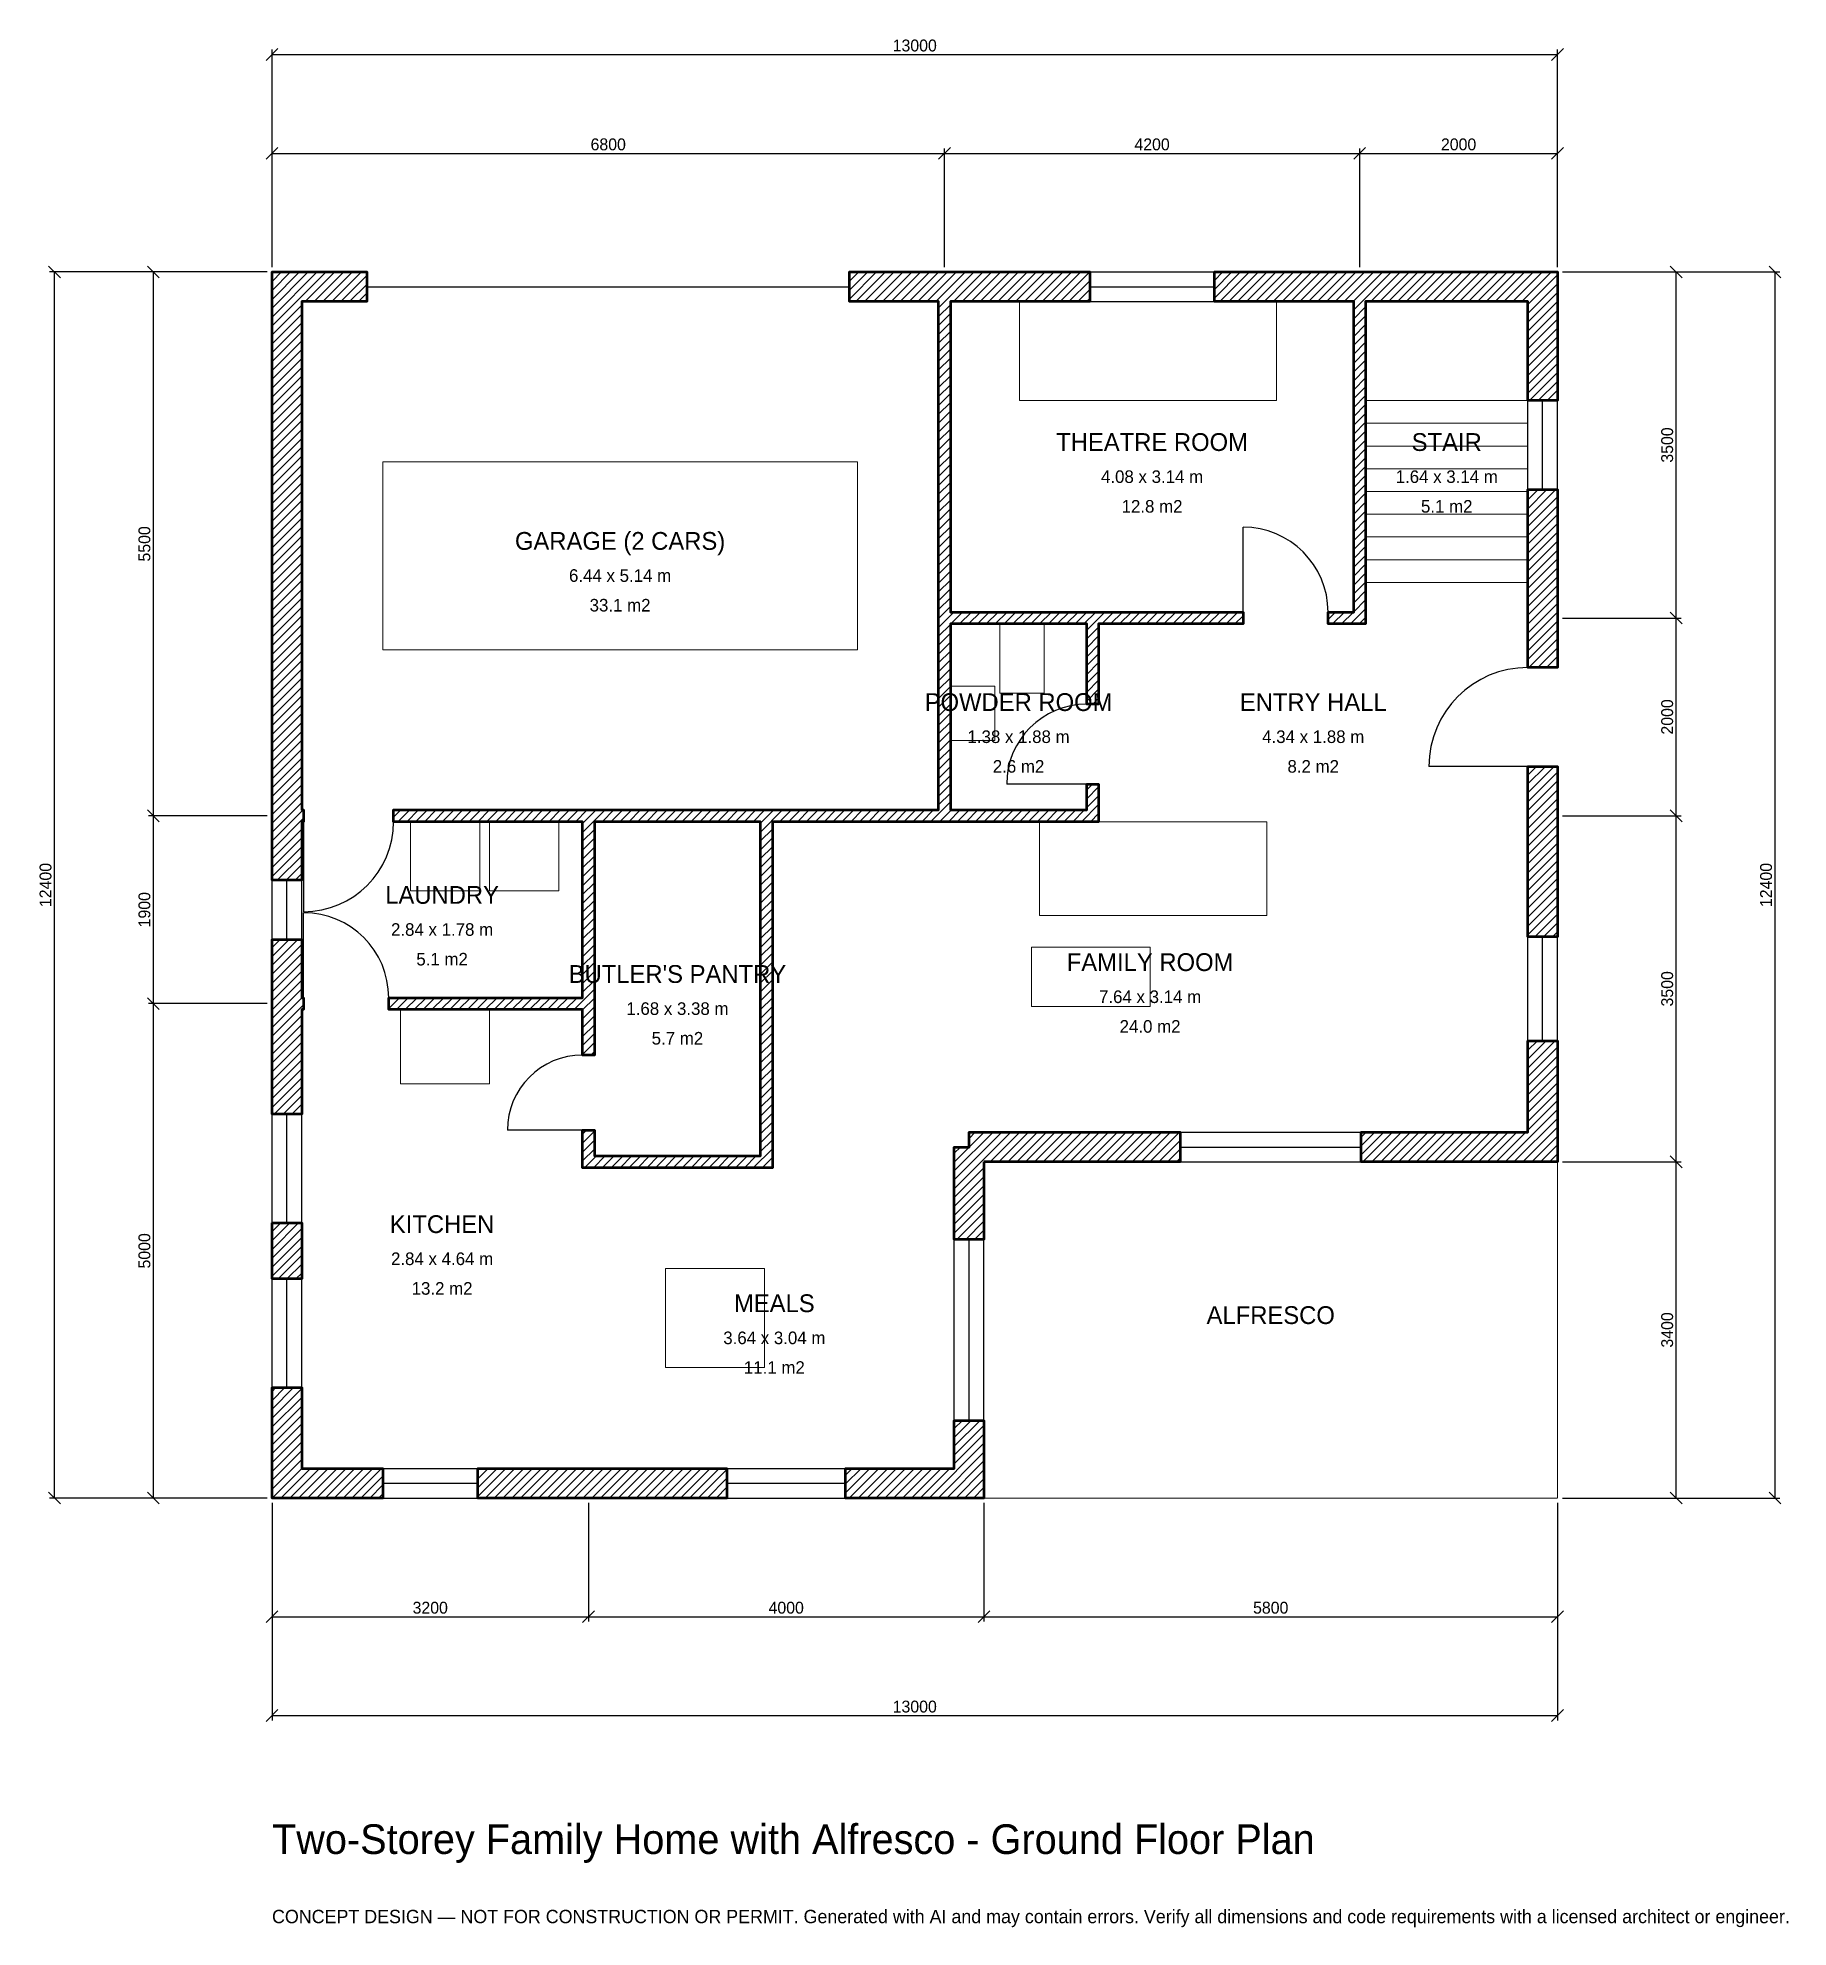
# Model space of a CAD drawing. Header units: millimetres. Extents: x -2369 to 15333, y -4341 to 14769.
import ezdxf
from ezdxf.enums import TextEntityAlignment as Align

# ---------------------------------------------------------------- set-up
doc = ezdxf.new("R2010")
doc.units = ezdxf.units.MM
doc.linetypes.add('DASHED', pattern=[1.524, 1.27, -0.254])
for name, color, linetype, lineweight in [('A-ANNO-DIMS', 1, 'Continuous', 13), ('A-ANNO-TEXT', 7, 'Continuous', 18), ('A-AREA-IDEN', 7, 'Continuous', 18), ('A-DOOR', 2, 'Continuous', 25), ('A-FLOR-FIXT', 9, 'Continuous', 13), ('A-FLOR-STRS', 3, 'Continuous', 18), ('A-FURN', 9, 'Continuous', 13), ('A-GLAZ', 4, 'Continuous', 25), ('A-SITE-PAVE', 8, 'Continuous', 13), ('A-WALL', 7, 'Continuous', 50), ('A-WALL-PATT', 8, 'Continuous', 13)]:
    doc.layers.add(name, color=color, linetype=linetype, lineweight=lineweight)
doc.dimstyles.new('PLAN', dxfattribs={"dimtxt": 120, "dimasz": 80, "dimexe": 50, "dimexo": 50, "dimgap": 30, "dimtad": 1, "dimdec": 0, "dimtsz": 60, "dimcen": 2.5, "dimclrd": 1, "dimclre": 1, "dimazin": 3, "dimtfac": 1, "dimtmove": 0, "dimatfit": 3})

msp = doc.modelspace()

# ---------------------------------------------------------------- hatches: boundary and pattern name
at = {"layer": 'A-WALL-PATT'}
h = msp.add_hatch(dxfattribs=at)
h.set_pattern_fill('ANSI31', color=8, scale=20)
h.paths.add_polyline_path([(6900, -0.001), (6900, 0), (5800, 0), (5800, 300), (6900, 300), (6900, 785), (7200, 785), (7200, 300), (7200.001, 300), (7200.001, 0), (7200, 0), (7200, -0.001), (6900, -0.001)])
h.paths.add_polyline_path([(3350, 0), (3050, 0), (2080, 0), (2080, 300), (3050, 300), (3350, 300), (4600, 300), (4600, 0), (3350, 0)])
h.paths.add_polyline_path([(300, 0), (300, -0.001), (0, -0.001), (0, 0), (-0.001, 0), (-0.001, 300), (0, 300), (0, 1116.6667), (300, 1116.6667), (300, 300), (1120, 300), (1120, 0), (300, 0)])
h.paths.add_polyline_path([(0, 2783.3333), (300, 2783.3333), (300, 2216.6667), (0, 2216.6667), (0, 2783.3333)])
h.paths.add_polyline_path([(0, 4850), (0, 4940), (-0.001, 4940), (-0.001, 5060), (0, 5060), (0, 5150), (0, 5650), (300, 5650), (300, 5150), (300, 5060), (320, 5060), (320, 4940), (300, 4940), (300, 4850), (300, 3883.3333), (0, 3883.3333), (0, 4850)])
h.paths.add_polyline_path([(0, 6750), (0, 6840), (-0.001, 6840), (-0.001, 6960), (0, 6960), (0, 7050), (0, 12100), (-0.001, 12100), (-0.001, 12400), (0, 12400), (0, 12400.001), (300, 12400.001), (300, 12400), (960, 12400), (960, 12100), (300, 12100), (300, 7050), (300, 6960), (320, 6960), (320, 6840), (300, 6840), (300, 6750), (300, 6250), (0, 6250), (0, 6750)])
h.paths.add_polyline_path([(6650, 12400), (6740, 12400), (6740, 12400.001), (6860, 12400.001), (6860, 12400), (6950, 12400), (8270, 12400), (8270, 12100), (6950, 12100), (6860, 12100), (6860, 8960), (8240, 8960), (8360, 8960), (9820, 8960), (9820, 8840), (8360, 8840), (8360, 8030), (8240, 8030), (8240, 8840), (6860, 8840), (6860, 6960), (8240, 6960), (8240, 7220), (8360, 7220), (8360, 6960), (8360, 6840), (8240, 6840), (6860, 6840), (6740, 6840), (5060, 6840), (5060, 3460), (5060, 3340), (4940, 3340), (3260, 3340), (3140, 3340), (3140, 3460), (3140, 3720), (3260, 3720), (3260, 3460), (4940, 3460), (4940, 6840), (3260, 6840), (3260, 5060), (3260, 4940), (3260, 4480), (3140, 4480), (3140, 4940), (1180, 4940), (1180, 5060), (3140, 5060), (3140, 6840), (1230, 6840), (1230, 6960), (3140, 6960), (3260, 6960), (4940, 6960), (5060, 6960), (6740, 6960), (6740, 8840), (6740, 8960), (6740, 12100), (6650, 12100), (5840, 12100), (5840, 12400), (6650, 12400)])
h.paths.add_polyline_path([(10850, 12400), (10940, 12400), (10940, 12400.001), (11060, 12400.001), (11060, 12400), (11150, 12400), (12700, 12400), (12700, 12400.001), (13000, 12400.001), (13000, 12400), (13000.001, 12400), (13000.001, 12100), (13000, 12100), (13000, 11100), (12700, 11100), (12700, 12100), (11150, 12100), (11060, 12100), (11060, 8960), (11060, 8840), (10940, 8840), (10680, 8840), (10680, 8960), (10940, 8960), (10940, 12100), (10850, 12100), (9530, 12100), (9530, 12400), (10850, 12400)])
h.paths.add_polyline_path([(13000, 9050), (13000, 8750), (13000, 8400), (12700, 8400), (12700, 8750), (12700, 9050), (12700, 10200), (13000, 10200), (13000, 9050)])
h.paths.add_polyline_path([(13000, 7050), (13000, 6750), (13000, 5675), (12700, 5675), (12700, 6750), (12700, 7050), (12700, 7400), (13000, 7400), (13000, 7050)])
h.paths.add_polyline_path([(13000, 3700), (13000.001, 3700), (13000.001, 3400), (13000, 3400), (13000, 3399.999), (12700, 3399.999), (12700, 3400), (11015, 3400), (11015, 3700), (12700, 3700), (12700, 4625), (13000, 4625), (13000, 3700)])
h.paths.add_polyline_path([(7200, 3400), (7200, 2615), (6900, 2615), (6900, 3550), (7050, 3550), (7050, 3700), (9185, 3700), (9185, 3400), (7200, 3400)])

# ---------------------------------------------------------------- linework, layer by layer
at = {"layer": 'A-DOOR', "linetype": 'DASHED'}
msp.add_line((960, 12250), (5840, 12250), dxfattribs=at)
at = {"layer": 'A-DOOR'}
for p, q in [((9820, 8960), (9820, 9820)), ((12700, 7400), (11700, 7400)), ((8240, 7220), (7430, 7220)), ((320, 6840), (320, 5930)), ((320, 5060), (320, 5920)), ((3140, 3720), (2380, 3720))]:
    msp.add_line(p, q, dxfattribs=at)
for centre, radius, start, end in [((9820, 8960), 860, 0, 90), ((12700, 7400), 1000, 90, 180), ((8240, 7220), 810, 90, 180), ((320, 6840), 910, 270, 360), ((320, 5060), 860, 0, 90), ((3140, 3720), 760, 90, 180)]:
    msp.add_arc(centre, radius, start, end, dxfattribs=at)
at = {"layer": 'A-FLOR-FIXT'}
for points in [[(7360, 8140), (7810, 8140), (7810, 8840), (7360, 8840)], [(6860, 7660), (7310, 7660), (7310, 8210), (6860, 8210)]]:
    msp.add_lwpolyline(points, close=True, dxfattribs=at)
at = {"layer": 'A-FLOR-STRS'}
for p, q in [((11060, 11100), (12700, 11100)), ((11060, 10870), (12700, 10870)), ((11060, 10640), (12700, 10640)), ((11060, 10410), (12700, 10410)), ((11060, 10180), (12700, 10180)), ((11060, 9950), (12700, 9950)), ((11060, 9720), (12700, 9720)), ((11060, 9490), (12700, 9490)), ((11060, 9260), (12700, 9260))]:
    msp.add_line(p, q, dxfattribs=at)
at = {"layer": 'A-FURN'}
for points in [[(7560, 11100), (10160, 11100), (10160, 12100), (7560, 12100)], [(1120, 8580), (5920, 8580), (5920, 10480), (1120, 10480)], [(1400, 6140), (2100, 6140), (2100, 6840), (1400, 6840)], [(2200, 6140), (2900, 6140), (2900, 6840), (2200, 6840)], [(7760, 5890), (10060, 5890), (10060, 6840), (7760, 6840)], [(7680, 4970), (8880, 4970), (8880, 5570), (7680, 5570)], [(1300, 4190), (2200, 4190), (2200, 4940), (1300, 4940)], [(3980, 1320), (4980, 1320), (4980, 2320), (3980, 2320)]]:
    msp.add_lwpolyline(points, close=True, dxfattribs=at)
at = {"layer": 'A-GLAZ'}
for p, q in [((8270, 12400), (9530, 12400)), ((8270, 12250), (9530, 12250)), ((8270, 12100), (9530, 12100)), ((12700, 10200), (12700, 11100)), ((12850, 10200), (12850, 11100)), ((13000, 10200), (13000, 11100)), ((0, 5650), (0, 6250)), ((150, 5650), (150, 6250)), ((300, 5650), (300, 6250)), ((12700, 4625), (12700, 5675)), ((12850, 4625), (12850, 5675)), ((13000, 4625), (13000, 5675)), ((0, 2783.3333), (0, 3883.3333)), ((150, 2783.3333), (150, 3883.3333)), ((300, 2783.3333), (300, 3883.3333)), ((9185, 3700), (11015, 3700)), ((9185, 3550), (11015, 3550)), ((9185, 3400), (11015, 3400)), ((6900, 785), (6900, 2615)), ((7050, 785), (7050, 2615)), ((7200, 785), (7200, 2615)), ((0, 1116.6667), (0, 2216.6667)), ((150, 1116.6667), (150, 2216.6667)), ((300, 1116.6667), (300, 2216.6667)), ((1120, 300), (2080, 300)), ((4600, 300), (5800, 300)), ((1120, 150), (2080, 150)), ((1120, 0), (2080, 0)), ((4600, 150), (5800, 150)), ((4600, 0), (5800, 0))]:
    msp.add_line(p, q, dxfattribs=at)
at = {"layer": 'A-SITE-PAVE', "linetype": 'DASHED'}
msp.add_lwpolyline([(7200, 0), (13000, 0), (13000, 3400), (7200, 3400)], close=True, dxfattribs=at)
at = {"layer": 'A-WALL'}
for points in [[(0, 6750), (0, 6840), (-0.001, 6840), (-0.001, 6960), (0, 6960), (0, 7050), (0, 12100), (-0.001, 12100), (-0.001, 12400), (0, 12400), (0, 12400.001), (300, 12400.001), (300, 12400), (960, 12400), (960, 12100), (300, 12100), (300, 7050), (300, 6960), (320, 6960), (320, 6840), (300, 6840), (300, 6750), (300, 6250), (0, 6250), (0, 6750)], [(6650, 12400), (6740, 12400), (6740, 12400.001), (6860, 12400.001), (6860, 12400), (6950, 12400), (8270, 12400), (8270, 12100), (6950, 12100), (6860, 12100), (6860, 8960), (8240, 8960), (8360, 8960), (9820, 8960), (9820, 8840), (8360, 8840), (8360, 8030), (8240, 8030), (8240, 8840), (6860, 8840), (6860, 6960), (8240, 6960), (8240, 7220), (8360, 7220), (8360, 6960), (8360, 6840), (8240, 6840), (6860, 6840), (6740, 6840), (5060, 6840), (5060, 3460), (5060, 3340), (4940, 3340), (3260, 3340), (3140, 3340), (3140, 3460), (3140, 3720), (3260, 3720), (3260, 3460), (4940, 3460), (4940, 6840), (3260, 6840), (3260, 5060), (3260, 4940), (3260, 4480), (3140, 4480), (3140, 4940), (1180, 4940), (1180, 5060), (3140, 5060), (3140, 6840), (1230, 6840), (1230, 6960), (3140, 6960), (3260, 6960), (4940, 6960), (5060, 6960), (6740, 6960), (6740, 8840), (6740, 8960), (6740, 12100), (6650, 12100), (5840, 12100), (5840, 12400), (6650, 12400)], [(10850, 12400), (10940, 12400), (10940, 12400.001), (11060, 12400.001), (11060, 12400), (11150, 12400), (12700, 12400), (12700, 12400.001), (13000, 12400.001), (13000, 12400), (13000.001, 12400), (13000.001, 12100), (13000, 12100), (13000, 11100), (12700, 11100), (12700, 12100), (11150, 12100), (11060, 12100), (11060, 8960), (11060, 8840), (10940, 8840), (10680, 8840), (10680, 8960), (10940, 8960), (10940, 12100), (10850, 12100), (9530, 12100), (9530, 12400), (10850, 12400)], [(13000, 9050), (13000, 8750), (13000, 8400), (12700, 8400), (12700, 8750), (12700, 9050), (12700, 10200), (13000, 10200), (13000, 9050)], [(13000, 7050), (13000, 6750), (13000, 5675), (12700, 5675), (12700, 6750), (12700, 7050), (12700, 7400), (13000, 7400), (13000, 7050)], [(0, 4850), (0, 4940), (-0.001, 4940), (-0.001, 5060), (0, 5060), (0, 5150), (0, 5650), (300, 5650), (300, 5150), (300, 5060), (320, 5060), (320, 4940), (300, 4940), (300, 4850), (300, 3883.3333), (0, 3883.3333), (0, 4850)], [(13000, 3700), (13000.001, 3700), (13000.001, 3400), (13000, 3400), (13000, 3399.999), (12700, 3399.999), (12700, 3400), (11015, 3400), (11015, 3700), (12700, 3700), (12700, 4625), (13000, 4625), (13000, 3700)], [(7200, 3400), (7200, 2615), (6900, 2615), (6900, 3550), (7050, 3550), (7050, 3700), (9185, 3700), (9185, 3400), (7200, 3400)], [(0, 2783.3333), (300, 2783.3333), (300, 2216.6667), (0, 2216.6667), (0, 2783.3333)], [(300, 0), (300, -0.001), (0, -0.001), (0, 0), (-0.001, 0), (-0.001, 300), (0, 300), (0, 1116.6667), (300, 1116.6667), (300, 300), (1120, 300), (1120, 0), (300, 0)], [(6900, -0.001), (6900, 0), (5800, 0), (5800, 300), (6900, 300), (6900, 785), (7200, 785), (7200, 300), (7200.001, 300), (7200.001, 0), (7200, 0), (7200, -0.001), (6900, -0.001)], [(3350, 0), (3050, 0), (2080, 0), (2080, 300), (3050, 300), (3350, 300), (4600, 300), (4600, 0), (3350, 0)]]:
    msp.add_lwpolyline(points, close=True, dxfattribs=at)

# ---------------------------------------------------------------- texts
at = {"layer": 'A-ANNO-TEXT'}
for s, height, p in [('Two-Storey Family Home with Alfresco - Ground Floor Plan', 300, (0, -3600)), ('CONCEPT DESIGN — NOT FOR CONSTRUCTION OR PERMIT. Generated with AI and may contain errors. Verify all dimensions and code requirements with a licensed architect or engineer.', 135, (0, -4300))]:
    msp.add_text(s, height=height, dxfattribs=at).set_placement(p)
at = {"layer": 'A-AREA-IDEN'}
for s, height, p in [('THEATRE ROOM', 180, (8900, 10680)), ('STAIR', 180, (11880, 10680)), ('4.08 x 3.14 m', 127.5, (8900, 10330)), ('1.64 x 3.14 m', 127.5, (11880, 10330)), ('12.8 m2', 127.5, (8900, 10030)), ('5.1 m2', 127.5, (11880, 10030)), ('GARAGE (2 CARS)', 180, (3520, 9680)), ('6.44 x 5.14 m', 127.5, (3520, 9330)), ('33.1 m2', 127.5, (3520, 9030)), ('POWDER ROOM', 180, (7550, 8050)), ('ENTRY HALL', 180, (10530, 8050)), ('1.38 x 1.88 m', 127.5, (7550, 7700)), ('4.34 x 1.88 m', 127.5, (10530, 7700)), ('2.6 m2', 127.5, (7550, 7400)), ('8.2 m2', 127.5, (10530, 7400)), ('LAUNDRY', 180, (1720, 6100)), ('2.84 x 1.78 m', 127.5, (1720, 5750)), ('5.1 m2', 127.5, (1720, 5450)), ("BUTLER'S PANTRY", 180, (4100, 5300)), ('FAMILY ROOM', 180, (8880, 5420)), ('1.68 x 3.38 m', 127.5, (4100, 4950)), ('7.64 x 3.14 m', 127.5, (8880, 5070)), ('24.0 m2', 127.5, (8880, 4770)), ('5.7 m2', 127.5, (4100, 4650)), ('KITCHEN', 180, (1720, 2770)), ('2.84 x 4.64 m', 127.5, (1720, 2420)), ('13.2 m2', 127.5, (1720, 2120)), ('MEALS', 180, (5080, 1970)), ('ALFRESCO', 180, (10100, 1850)), ('3.64 x 3.04 m', 127.5, (5080, 1620)), ('11.1 m2', 127.5, (5080, 1320))]:
    msp.add_text(s, height=height, dxfattribs=at).set_placement(p, align=Align.MIDDLE_CENTER)

# ---------------------------------------------------------------- dimensions: what is measured, and where the dimension line sits
at = {"layer": 'A-ANNO-DIMS'}
for base, p1, p2, text in [((0, 14600), (0, 12400), (13000, 12400), '13000'), ((0, 13600), (0, 12400), (6800, 12400), '6800'), ((6800, 13600), (6800, 12400), (11000, 12400), '4200'), ((11000, 13600), (11000, 12400), (13000, 12400), '2000'), ((0, -1200), (0, 0), (3200, 0), '3200'), ((0, -2200), (0, 0), (13000, 0), '13000'), ((3200, -1200), (3200, 0), (7200, 0), '4000'), ((7200, -1200), (7200, 0), (13000, 0), '5800')]:
    msp.add_linear_dim(base=base, p1=p1, p2=p2, text=text, dimstyle='PLAN', dxfattribs=at).render()
for base, p1, p2, text in [((-2200, 0), (0, 0), (0, 12400), '12400'), ((-1200, 6900), (0, 6900), (0, 12400), '5500'), ((14200, 8900), (13000, 8900), (13000, 12400), '3500'), ((15200, 0), (13000, 0), (13000, 12400), '12400'), ((14200, 6900), (13000, 6900), (13000, 8900), '2000'), ((-1200, 5000), (0, 5000), (0, 6900), '1900'), ((14200, 3400), (13000, 3400), (13000, 6900), '3500'), ((-1200, 0), (0, 0), (0, 5000), '5000'), ((14200, 0), (13000, 0), (13000, 3400), '3400')]:
    msp.add_linear_dim(base=base, p1=p1, p2=p2, angle=90, text=text, dimstyle='PLAN', dxfattribs=at).render()

doc.saveas('drawing.dxf')
